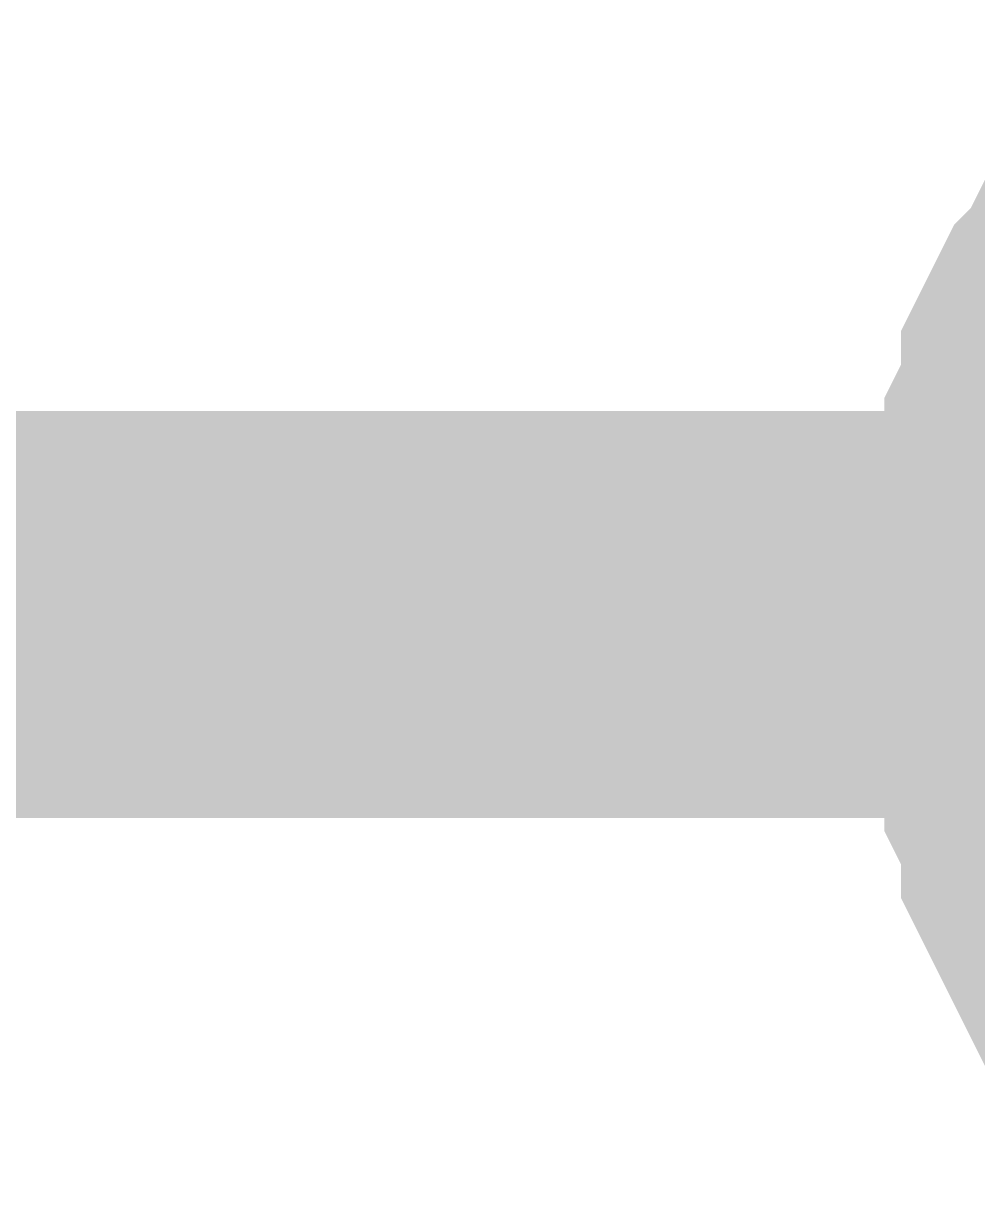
# Model space of a CAD drawing. Header units: inches. Extents: x 0 to 569, y 0 to 432.
# Drawn here: x 21.59 to 22.293, y 136.722 to 137.593 of the extents above; entities that cross this region are included whole.
import ezdxf

# ---------------------------------------------------------------- set-up
doc = ezdxf.new("R2010")
doc.units = ezdxf.units.IN
doc.layers.add('Sheet', color=255, linetype='Continuous')

msp = doc.modelspace()

# ---------------------------------------------------------------- linework, layer by layer
at = {"layer": 'Sheet'}
for points in [[(22.36143, 137.15752, 0.29972, 0.29972, 0), (22.36143, 137.18232, 0.29972, 0.29972, 0), (22.36143, 137.20713, 0.29972, 0.29972, 0), (22.36143, 137.23193, 0.29972, 0.29972, 0), (22.37383, 137.25674, 0.29972, 0.29972, 0), (22.37383, 137.28154, 0.29972, 0.29972, 0), (22.38623, 137.30635, 0.29972, 0.29972, 0), (22.38623, 137.33115, 0.29972, 0.29972, 0), (22.39863, 137.35596, 0.29972, 0.29972, 0), (22.41104, 137.36836, 0.29972, 0.29972, 0), (22.42344, 137.39316, 0.29972, 0.29972, 0), (22.43584, 137.41797, 0.29972, 0.29972, 0), (22.44824, 137.44277, 0.29972, 0.29972, 0)], [(22.36143, 137.15752, 0.29972, 0.29972, 0), (22.36143, 137.18232, 0.29972, 0.29972, 0), (22.36143, 137.20713, 0.29972, 0.29972, 0), (22.36143, 137.23193, 0.29972, 0.29972, 0), (22.37383, 137.25674, 0.29972, 0.29972, 0), (22.37383, 137.28154, 0.29972, 0.29972, 0), (22.38623, 137.30635, 0.29972, 0.29972, 0), (22.38623, 137.33115, 0.29972, 0.29972, 0), (22.39863, 137.35596, 0.29972, 0.29972, 0), (22.41104, 137.36836, 0.29972, 0.29972, 0), (22.42344, 137.39316, 0.29972, 0.29972, 0), (22.43584, 137.41797, 0.29972, 0.29972, 0), (22.44824, 137.44277, 0.29972, 0.29972, 0)], [(22.36143, 137.15752, 0.29972, 0.29972, 0), (22.36143, 137.18232, 0.29972, 0.29972, 0), (22.36143, 137.20713, 0.29972, 0.29972, 0), (22.36143, 137.23193, 0.29972, 0.29972, 0), (22.37383, 137.25674, 0.29972, 0.29972, 0), (22.37383, 137.28154, 0.29972, 0.29972, 0), (22.38623, 137.30635, 0.29972, 0.29972, 0), (22.38623, 137.33115, 0.29972, 0.29972, 0), (22.39863, 137.35596, 0.29972, 0.29972, 0), (22.41104, 137.36836, 0.29972, 0.29972, 0), (22.42344, 137.39316, 0.29972, 0.29972, 0), (22.43584, 137.41797, 0.29972, 0.29972, 0), (22.44824, 137.44277, 0.29972, 0.29972, 0)], [(22.36143, 137.15752, 0.29972, 0.29972, 0), (22.36143, 137.18232, 0.29972, 0.29972, 0), (22.36143, 137.20713, 0.29972, 0.29972, 0), (22.36143, 137.23193, 0.29972, 0.29972, 0), (22.37383, 137.25674, 0.29972, 0.29972, 0), (22.37383, 137.28154, 0.29972, 0.29972, 0), (22.38623, 137.30635, 0.29972, 0.29972, 0), (22.38623, 137.33115, 0.29972, 0.29972, 0), (22.39863, 137.35596, 0.29972, 0.29972, 0), (22.41104, 137.36836, 0.29972, 0.29972, 0), (22.42344, 137.39316, 0.29972, 0.29972, 0), (22.43584, 137.41797, 0.29972, 0.29972, 0), (22.44824, 137.44277, 0.29972, 0.29972, 0)], [(22.36143, 137.15752, 0.29972, 0.29972, 0), (22.36143, 137.18232, 0.29972, 0.29972, 0), (22.36143, 137.20713, 0.29972, 0.29972, 0), (22.36143, 137.23193, 0.29972, 0.29972, 0), (22.37383, 137.25674, 0.29972, 0.29972, 0), (22.37383, 137.28154, 0.29972, 0.29972, 0), (22.38623, 137.30635, 0.29972, 0.29972, 0), (22.38623, 137.33115, 0.29972, 0.29972, 0), (22.39863, 137.35596, 0.29972, 0.29972, 0), (22.41104, 137.36836, 0.29972, 0.29972, 0), (22.42344, 137.39316, 0.29972, 0.29972, 0), (22.43584, 137.41797, 0.29972, 0.29972, 0), (22.44824, 137.44277, 0.29972, 0.29972, 0)], [(17.78496, 137.15752, 0.29972, 0.29972, 0), (22.86992, 137.15752, 0.29972, 0.29972, 0)], [(22.44824, 136.87227, 0.29972, 0.29972, 0), (22.43584, 136.89707, 0.29972, 0.29972, 0), (22.42344, 136.90947, 0.29972, 0.29972, 0), (22.41104, 136.93428, 0.29972, 0.29972, 0), (22.39863, 136.95908, 0.29972, 0.29972, 0), (22.38623, 136.98389, 0.29972, 0.29972, 0), (22.38623, 137.00869, 0.29972, 0.29972, 0), (22.37383, 137.0335, 0.29972, 0.29972, 0), (22.37383, 137.0583, 0.29972, 0.29972, 0), (22.36143, 137.08311, 0.29972, 0.29972, 0), (22.36143, 137.10791, 0.29972, 0.29972, 0), (22.36143, 137.13271, 0.29972, 0.29972, 0), (22.36143, 137.15752, 0.29972, 0.29972, 0)], [(22.36143, 137.15752, 0.29972, 0.29972, 0), (22.36143, 137.15752, 0.29972, 0.29972, 0)], [(22.44824, 136.87227, 0.29972, 0.29972, 0), (22.43584, 136.89707, 0.29972, 0.29972, 0), (22.42344, 136.90947, 0.29972, 0.29972, 0), (22.41104, 136.93428, 0.29972, 0.29972, 0), (22.39863, 136.95908, 0.29972, 0.29972, 0), (22.38623, 136.98389, 0.29972, 0.29972, 0), (22.38623, 137.00869, 0.29972, 0.29972, 0), (22.37383, 137.0335, 0.29972, 0.29972, 0), (22.37383, 137.0583, 0.29972, 0.29972, 0), (22.36143, 137.08311, 0.29972, 0.29972, 0), (22.36143, 137.10791, 0.29972, 0.29972, 0), (22.36143, 137.13271, 0.29972, 0.29972, 0), (22.36143, 137.15752, 0.29972, 0.29972, 0)], [(22.36143, 137.15752, 0.29972, 0.29972, 0), (22.36143, 137.15752, 0.29972, 0.29972, 0)], [(22.44824, 136.87227, 0.29972, 0.29972, 0), (22.43584, 136.89707, 0.29972, 0.29972, 0), (22.42344, 136.90947, 0.29972, 0.29972, 0), (22.41104, 136.93428, 0.29972, 0.29972, 0), (22.39863, 136.95908, 0.29972, 0.29972, 0), (22.38623, 136.98389, 0.29972, 0.29972, 0), (22.38623, 137.00869, 0.29972, 0.29972, 0), (22.37383, 137.0335, 0.29972, 0.29972, 0), (22.37383, 137.0583, 0.29972, 0.29972, 0), (22.36143, 137.08311, 0.29972, 0.29972, 0), (22.36143, 137.10791, 0.29972, 0.29972, 0), (22.36143, 137.13271, 0.29972, 0.29972, 0), (22.36143, 137.15752, 0.29972, 0.29972, 0)], [(22.36143, 137.15752, 0.29972, 0.29972, 0), (22.36143, 137.15752, 0.29972, 0.29972, 0)], [(22.44824, 136.87227, 0.29972, 0.29972, 0), (22.43584, 136.89707, 0.29972, 0.29972, 0), (22.42344, 136.90947, 0.29972, 0.29972, 0), (22.41104, 136.93428, 0.29972, 0.29972, 0), (22.39863, 136.95908, 0.29972, 0.29972, 0), (22.38623, 136.98389, 0.29972, 0.29972, 0), (22.38623, 137.00869, 0.29972, 0.29972, 0), (22.37383, 137.0335, 0.29972, 0.29972, 0), (22.37383, 137.0583, 0.29972, 0.29972, 0), (22.36143, 137.08311, 0.29972, 0.29972, 0), (22.36143, 137.10791, 0.29972, 0.29972, 0), (22.36143, 137.13271, 0.29972, 0.29972, 0), (22.36143, 137.15752, 0.29972, 0.29972, 0)], [(22.36143, 137.15752, 0.29972, 0.29972, 0), (22.36143, 137.15752, 0.29972, 0.29972, 0)], [(22.44824, 136.87227, 0.29972, 0.29972, 0), (22.43584, 136.89707, 0.29972, 0.29972, 0), (22.42344, 136.90947, 0.29972, 0.29972, 0), (22.41104, 136.93428, 0.29972, 0.29972, 0), (22.39863, 136.95908, 0.29972, 0.29972, 0), (22.38623, 136.98389, 0.29972, 0.29972, 0), (22.38623, 137.00869, 0.29972, 0.29972, 0), (22.37383, 137.0335, 0.29972, 0.29972, 0), (22.37383, 137.0583, 0.29972, 0.29972, 0), (22.36143, 137.08311, 0.29972, 0.29972, 0), (22.36143, 137.10791, 0.29972, 0.29972, 0), (22.36143, 137.13271, 0.29972, 0.29972, 0), (22.36143, 137.15752, 0.29972, 0.29972, 0)], [(22.36143, 137.15752, 0.29972, 0.29972, 0), (22.36143, 137.15752, 0.29972, 0.29972, 0)]]:
    msp.add_lwpolyline(points, format="xyseb", dxfattribs=at)

doc.saveas('drawing.dxf')
